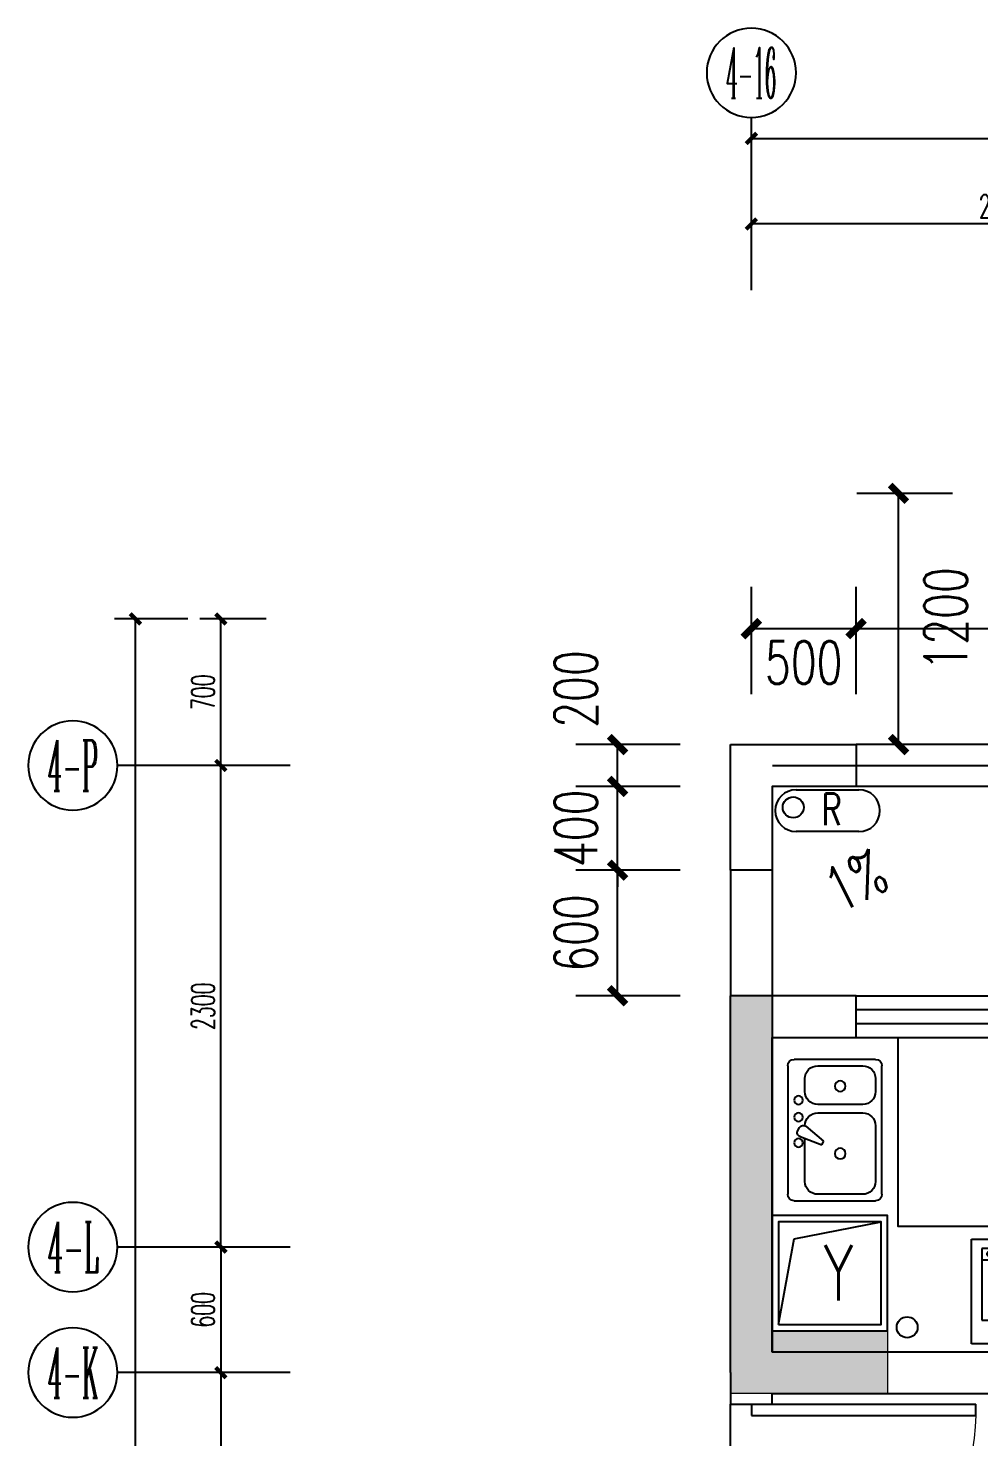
# Model space of a CAD drawing. Extents: x 184967 to 628822, y -100826 to 121332.
# Drawn here: x 315150 to 319690, y 40967 to 47696 of the extents above; entities that cross this region are included whole.
import ezdxf
from ezdxf.enums import TextEntityAlignment as Align

# ---------------------------------------------------------------- set-up
doc = ezdxf.new("R2010")
doc.units = 0
doc.header["$MEASUREMENT"] = 0
for name, color, linetype in [('1-涂料1', 251, 'Continuous'), ('AXIS_TEXT', 7, 'Continuous'), ('lvtry', 9, 'Continuous'), ('PS', 60, 'Continuous'), ('PUB_DIM', 3, 'Continuous'), ('pub_dim1', 190, 'Continuous'), ('PUB_TEXT', 7, 'Continuous'), ('TEXT', 7, 'Continuous'), ('VPIPE-废水', 31, 'TG_F'), ('VPIPE-给水', 3, 'TG_J'), ('WALL', 145, 'Continuous'), ('WINDOW', 141, 'Continuous'), ('热水器', 1, 'Continuous'), ('看线', 67, 'Continuous'), ('面积匡算', 1, 'Continuous')]:
    doc.layers.add(name, color=color, linetype=linetype)
doc.layers.add('4#6#-col-2F~31F$0$COLU', color=7, linetype='Continuous', lineweight=0)
doc.layers.add('4#6#-col-2F~31F$0$COLU_HATCH', color=251, linetype='Continuous', lineweight=0)
doc.styles.add('_TCH_AXIS', font='COMPLEX', dxfattribs={"bigfont": 'GBCBIG'})
doc.styles.add('_TCH_DIM', font='SIMPLEX', dxfattribs={"bigfont": 'GBCBIG'})
doc.styles.add('_TCH_DIM_T3', font='SIMPLEX', dxfattribs={"width": 0.705882, "bigfont": 'GBCBIG'})
doc.styles.add('COMPLEX', font='COMPLEX')
doc.styles.add('DIM_FONT', font='SIMPLEX.shx', dxfattribs={"width": 0.8})
doc.styles.add('TG_LINETYPE', font='GBXWXT', dxfattribs={"width": 0.7, "height": 3, "bigfont": 'GBCBIG'})
doc.styles.add('宋体', font='romans.shx', dxfattribs={"height": 2, "bigfont": 'gbcbig.shx'})
doc.styles.add('尺寸标注', font='txt.shx', dxfattribs={"width": 0.6, "height": 110})
doc.linetypes.add('TG_F', pattern='A,3,-0.34,["F",TG_LINETYPE,S=0.1,R=0,X=-0.2,Y=-0.08],0', length=3.34)
doc.linetypes.add('TG_J', pattern='A,3,-0.34,["J",TG_LINETYPE,S=0.1,R=0,X=-0.2,Y=-0.08],0', length=3.34)
doc.dimstyles.new('1-50', dxfattribs={"dimscale": 50, "dimtxt": 110, "dimasz": 1, "dimexe": 2, "dimexo": 2, "dimgap": 0.6, "dimtad": 1, "dimdec": 0, "dimrnd": 5, "dimtxsty": '尺寸标注', "dimblk": 'ARCHTICK', "dimcen": 2.5, "dimclrd": 251, "dimclre": 251, "dimclrt": 50, "dimadec": 0, "dimazin": 0, "dimtfac": 1, "dimtdec": 0, "dimtix": 1, "dimtmove": 2, "dimatfit": 3, "dimldrblk": 'DOT', "dimfxl": 0, "dimarcsym": 0})
doc.dimstyles.new('_TCH_ARCH&&80', dxfattribs={"dimtxt": 204, "dimasz": 80, "dimexe": 200, "dimexo": 240, "dimgap": 98, "dimtad": 1, "dimdec": 0, "dimzin": 0, "dimdsep": 46, "dimtxsty": '_TCH_DIM_T3', "dimblk": 'ARCHTICK', "dimcen": 0.09, "dimclrt": 7, "dimazin": 2, "dimtfac": 1, "dimtdec": 0, "dimtix": 1, "dimtmove": 2, "dimatfit": 3, "dimfxl": 0, "dimtolj": 1, "dimtzin": 0, "dimarcsym": 0})

# ---------------------------------------------------------------- blocks, each defined once
blk = doc.blocks.new('A$C59110635')
at = {"layer": 'lvtry', "ltscale": 10000}
for p, q in [((54.9, 539), (470, 620)), ((-20, 130), (54.9, 539))]:
    blk.add_line(p, q, dxfattribs=at)
for points in [[(-50, 100), (500, 100), (500, 650), (-50, 650)], [(-20, 130), (470, 130), (470, 620), (-20, 620)]]:
    blk.add_lwpolyline(points, close=True, dxfattribs=at)
at = {"layer": 'PUB_TEXT', "style": '宋体', "width": 0.7}
blk.add_text('Y', height=265.8, dxfattribs=at).set_placement((193.9, 243.8))
blk = doc.blocks.new('$plan$00001601')
at = {"layer": 'lvtry'}
for p, q in [((-350, 15.5, 0), (350, 15.5, 0)), ((-350, -484.5, 0), (-350, 15.5, 0)), ((350, 15.5, 0), (350, -484.5, 0)), ((-323.5, -97.6, 0), (-323.5, -440, 0)), ((299.3, -97.6, 0), (-323.5, -97.6, 0)), ((299.3, -440, 0), (299.3, -97.6, 0)), ((-323.5, -384.3, 0), (299.3, -384.3, 0)), ((-323.5, -440, 0), (299.3, -440, 0)), ((-290.9, -406.5, 0), (-290.8, -418.2, 0)), ((-215.7, -416, 0), (-280.4, -416, 0)), ((-280.4, -416, 0), (-280.4, -432.6, 0)), ((-280.4, -432.6, 0), (-215.7, -432.6, 0)), ((-215.7, -432.6, 0), (-215.7, -416, 0)), ((-199.1, -407.7, 0), (-199.1, -418.2, 0)), ((182.1, -406.5, 0), (182.2, -418.2, 0)), ((192.6, -416, 0), (192.6, -432.6, 0)), ((257.3, -416, 0), (192.6, -416, 0)), ((192.6, -432.6, 0), (257.3, -432.6, 0)), ((257.3, -432.6, 0), (257.3, -416, 0)), ((273.9, -407.7, 0), (273.9, -418.2, 0)), ((350, -484.5, 0), (-350, -484.5, 0))]:
    blk.add_line(p, q, dxfattribs=at)
for points in [[(-199.1, -407.7, 0.259034), (-201, -404.3, 0.076276), (-212.5, -399.3, 0.036515), (-226.1, -396.9, 0.026615), (-244.9, -395.9, 0.026615), (-263.8, -396.9, 0.036515), (-277.3, -399.3, 0.076276), (-288.9, -404.3, 0.259034), (-290.8, -407.7, 0.078462), (-290.6, -408.9, 0.056762)], [(273.9, -407.7, 0.259034), (272, -404.3, 0.076276), (260.5, -399.3, 0.036515), (246.9, -396.9, 0.026615), (228.1, -395.9, 0.026615), (209.2, -396.9, 0.036515), (195.7, -399.3, 0.076276), (184.1, -404.3, 0.259034), (182.2, -407.7, 0.078462), (182.4, -408.9, 0.056762)], [(-199.1, -418.2, 0.259034), (-201, -414.8, 0.076276), (-212.5, -409.9, 0.036515), (-226.1, -407.4, 0.026615), (-244.9, -406.4, 0.026615), (-263.8, -407.4, 0.036515), (-277.3, -409.9, 0.076276), (-288.9, -414.8, 0.259034), (-290.8, -418.2, 0.259034), (-288.9, -421.6, 0.056762), (-280.4, -425.6, 0.036515)], [(-215.7, -427.3, 0.008736), (-212.5, -426.6, 0.076276), (-201, -421.6, 0.259034), (-199.1, -418.2, 0.259034)], [(273.9, -418.2, 0.259034), (272, -414.8, 0.076276), (260.5, -409.9, 0.036515), (246.9, -407.4, 0.026615), (228.1, -406.4, 0.026615), (209.2, -407.4, 0.036515), (195.7, -409.9, 0.076276), (184.1, -414.8, 0.259034), (182.2, -418.2, 0.259034), (184.1, -421.6, 0.056762), (192.6, -425.6, 0.036515)], [(257.3, -427.3, 0.008736), (260.5, -426.6, 0.076276), (272, -421.6, 0.259034), (273.9, -418.2, 0.259034)]]:
    blk.add_lwpolyline(points, format="xyb", dxfattribs=at)
for centre, radius, start, end in [((-158.4, -243, 0), 82.5, 0.96398, 0), ((134.3, -243, 0), 82.5, 180, 179.03602), ((-158.4, -243, 0), 31.6, 0.65318, 0), ((134.3, -243, 0), 31.6, 180, 179.34682)]:
    blk.add_arc(centre, radius, start, end, dxfattribs=at)
blk = doc.blocks.new('R')
at = {"layer": '热水器'}
for points in [[(394599.3, -34606.2), (394899.3, -34606.2)], [(394899.3, -34806.2), (394599.3, -34806.2)]]:
    blk.add_lwpolyline(points, dxfattribs=at)
for centre, start, end in [((394599.3, -34706.2), 90, 270), ((394899.3, -34706.2), 270, 90)]:
    blk.add_arc(centre, 100, start, end, dxfattribs=at)
at = {"layer": '热水器', "style": '宋体', "width": 0.7}
blk.add_text('R', height=151.9, dxfattribs=at).set_placement((394721.3, -34776.2))
blk = doc.blocks.new('M_E25ESP')
at = {"layer": 'lvtry'}
for p, q in [((30.7, 337.5), (419.3, 337.5)), ((0, -306.8), (0, 306.8)), ((358, 306.8), (143.2, 306.8)), ((450, 306.8), (450, -306.8)), ((81.8, 245.5), (81.8, 40)), ((419.3, -20.5), (419.3, 245.5)), ((58.9, 31.4), (162.5, 70.2)), ((162.5, 70.2), (172.8, 52.5)), ((48.4, 2), (56.6, -12.3)), ((172.8, 52.5), (87.3, -17.8)), ((143.2, -81.8), (358, -81.8)), ((358, -122.7), (143.2, -122.7)), ((81.8, -184.1), (81.8, -245.5)), ((419.3, -245.5), (419.3, -184.1)), ((143.2, -306.8), (358, -306.8)), ((419.3, -337.5), (30.7, -337.5))]:
    blk.add_line(p, q, dxfattribs=at)
for centre, radius in [((250.6, 112.5), 25.6), ((51.1, 61.4), 20.5), ((51.1, -61.4), 20.5), ((51.1, -143.2), 20.5), ((250.6, -209.7), 25.6)]:
    blk.add_circle(centre, radius, dxfattribs=at)
for centre, radius, start, end in [((30.7, 306.8), 30.7, 90, 180), ((419.3, 306.8), 30.7, 0, 90), ((143.2, 245.5), 61.4, 90, 180), ((358, 245.5), 61.4, 0, 90), ((66.1, 12.3), 20.5, 110.53768, 210), ((74.3, -2), 20.5, 210, 309.46232), ((143.2, -20.5), 61.4, 180, 270), ((358, -20.5), 61.4, 270, 0), ((143.2, -184.1), 61.4, 90, 180), ((358, -184.1), 61.4, 0, 90), ((143.2, -245.5), 61.4, 180, 270), ((358, -245.5), 61.4, 270, 0), ((30.7, -306.8), 30.7, 180, 270), ((419.3, -306.8), 30.7, 270, 0)]:
    blk.add_arc(centre, radius, start, end, dxfattribs=at)
at = {"layer": 'lvtry', "style": 'DIM_FONT', "width": 0.8, "flags": 9}
for tag in ['YSIZE', 'XSIZE']:
    blk.add_attdef(tag, (0, 0), '', height=0.5, dxfattribs=at)
blk = doc.blocks.new('$WINLIB2D$00000001')
at = {"color": 0}
for points in [[(-0.5, 0.5), (-0.5, -0.5)], [(-0.5, 0.5), (0.5, 0.5)], [(0.5, -0.5), (0.5, 0.5)], [(0.5, 0.1667), (-0.5, 0.1667)], [(0.5, -0.1667), (-0.5, -0.1667)], [(-0.5, -0.5), (0.5, -0.5)]]:
    blk.add_lwpolyline(points, dxfattribs=at)
blk = doc.blocks.new('$DorLib2D$00000001')
for p, q in [((0.45, 0.975), (0.5, 0.975)), ((0.45, 0), (0.45, 0.975)), ((0.5, 0), (0.5, 0.975)), ((0.5, 0), (0.45, 0))]:
    blk.add_line(p, q)
at = {"lineweight": 13}
blk.add_arc((0.475, 0), 0.975, 91.46928, 180, dxfattribs=at)
blk = doc.blocks.new('_ArchTick')
at = {"color": 0, "linetype": 'ByBlock', "const_width": 0.4}
blk.add_lwpolyline([(-0.5, -0.5), (0.5, 0.5)], dxfattribs=at)
blk = doc.blocks.new('*D567')
at = {"layer": 'Defpoints', "color": 0, "transparency": 16777216}
for p in [(1100, -646.2), (-700, -1200), (1100, -1200)]:
    blk.add_point(p, dxfattribs=at)
at = {"layer": 'pub_dim1', "color": 0, "lineweight": -2, "transparency": 16777216}
for p, q in [((-700, -960), (-700, -446.2)), ((1100, -960), (1100, -446.2)), ((-700, -646.2), (132.4, -646.2)), ((1100, -646.2), (808.4, -646.2))]:
    blk.add_line(p, q, dxfattribs=at)
at = {"layer": 'pub_dim1', "color": 0, "lineweight": -2, "transparency": 16777216, "xscale": 80, "yscale": 80, "zscale": 80, "rotation": 180}
blk.add_blockref('_ArchTick', (-700, -646.2), dxfattribs=at)
at = {"layer": 'pub_dim1', "color": 0, "lineweight": -2, "transparency": 16777216, "xscale": 80, "yscale": 80, "zscale": 80}
blk.add_blockref('_ArchTick', (1100, -646.2), dxfattribs=at)
at = {"layer": 'pub_dim1', "color": 7, "transparency": 16777216, "insert": (470.4, -783.4), "char_height": 204, "attachment_point": 5, "style": '_TCH_DIM_T3'}
blk.add_mtext('\\A1;1800', dxfattribs=at)
blk = doc.blocks.new('*D568')
at = {"layer": 'Defpoints', "color": 0, "transparency": 16777216}
for p in [(-700, -646.2), (-1200, -1200), (-700, -1200)]:
    blk.add_point(p, dxfattribs=at)
at = {"layer": 'pub_dim1', "color": 0, "lineweight": -2, "transparency": 16777216}
for p, q in [((-1200, -960), (-1200, -446.2)), ((-700, -960), (-700, -446.2)), ((-1200, -646.2), (-700, -646.2))]:
    blk.add_line(p, q, dxfattribs=at)
at = {"layer": 'pub_dim1', "color": 0, "lineweight": -2, "transparency": 16777216, "xscale": 80, "yscale": 80, "zscale": 80, "rotation": 180}
blk.add_blockref('_ArchTick', (-1200, -646.2), dxfattribs=at)
at = {"layer": 'pub_dim1', "color": 0, "lineweight": -2, "transparency": 16777216, "xscale": 80, "yscale": 80, "zscale": 80}
blk.add_blockref('_ArchTick', (-700, -646.2), dxfattribs=at)
at = {"layer": 'pub_dim1', "color": 7, "transparency": 16777216, "insert": (-950, -808.4), "char_height": 204, "attachment_point": 5, "style": '_TCH_DIM_T3'}
blk.add_mtext('\\A1;500', dxfattribs=at)
blk = doc.blocks.new('*D569')
at = {"layer": 'Defpoints', "color": 0, "transparency": 16777216}
for p in [(-1838.9, -1800), (-1300, -1800), (-1300, -2400)]:
    blk.add_point(p, dxfattribs=at)
at = {"layer": 'pub_dim1', "color": 0, "lineweight": -2, "transparency": 16777216}
for p, q in [((-1540, -1800), (-2038.9, -1800)), ((-1838.9, -2400), (-1838.9, -1800)), ((-1540, -2400), (-2038.9, -2400))]:
    blk.add_line(p, q, dxfattribs=at)
at = {"layer": 'pub_dim1', "color": 0, "lineweight": -2, "transparency": 16777216, "xscale": 80, "yscale": 80, "zscale": 80}
for p, rotation in [((-1838.9, -1800), 90), ((-1838.9, -2400), 270)]:
    blk.add_blockref('_ArchTick', p, dxfattribs=dict(at, rotation=rotation))
at = {"layer": 'pub_dim1', "color": 7, "transparency": 16777216, "insert": (-2038.9, -2100), "char_height": 204, "attachment_point": 5, "rotation": 90, "style": '_TCH_DIM_T3'}
blk.add_mtext('\\A1;600', dxfattribs=at)
blk = doc.blocks.new('*D570')
at = {"layer": 'Defpoints', "color": 0, "transparency": 16777216}
for p in [(-1838.9, -1400), (-1300, -1400), (-1300, -1800)]:
    blk.add_point(p, dxfattribs=at)
at = {"layer": 'pub_dim1', "color": 0, "lineweight": -2, "transparency": 16777216}
for p, q in [((-1838.9, -1400), (-1838.9, -1320)), ((-1540, -1400), (-2038.9, -1400)), ((-1838.9, -1800), (-1838.9, -1400)), ((-1540, -1800), (-2038.9, -1800)), ((-1838.9, -1800), (-1838.9, -1880))]:
    blk.add_line(p, q, dxfattribs=at)
at = {"layer": 'pub_dim1', "color": 0, "lineweight": -2, "transparency": 16777216, "xscale": 80, "yscale": 80, "zscale": 80}
for p, rotation in [((-1838.9, -1400), 270), ((-1838.9, -1800), 90)]:
    blk.add_blockref('_ArchTick', p, dxfattribs=dict(at, rotation=rotation))
at = {"layer": 'pub_dim1', "color": 7, "transparency": 16777216, "insert": (-2038.9, -1600), "char_height": 204, "attachment_point": 5, "rotation": 90, "style": '_TCH_DIM_T3'}
blk.add_mtext('\\A1;400', dxfattribs=at)
blk = doc.blocks.new('*D571')
at = {"layer": 'Defpoints', "color": 0, "transparency": 16777216}
for p in [(-1838.9, -1200), (-1300, -1200), (-1300, -1400)]:
    blk.add_point(p, dxfattribs=at)
at = {"layer": 'pub_dim1', "color": 0, "lineweight": -2, "transparency": 16777216}
for p, q in [((-1540, -1200), (-2038.9, -1200)), ((-1838.9, -1400), (-1838.9, -1200)), ((-1540, -1400), (-2038.9, -1400))]:
    blk.add_line(p, q, dxfattribs=at)
at = {"layer": 'pub_dim1', "color": 0, "lineweight": -2, "transparency": 16777216, "xscale": 80, "yscale": 80, "zscale": 80}
for p, rotation in [((-1838.9, -1200), 90), ((-1838.9, -1400), 270)]:
    blk.add_blockref('_ArchTick', p, dxfattribs=dict(at, rotation=rotation))
at = {"layer": 'pub_dim1', "color": 7, "transparency": 16777216, "insert": (-2038.9, -934.9), "char_height": 204, "attachment_point": 5, "rotation": 90, "style": '_TCH_DIM_T3'}
blk.add_mtext('\\A1;200', dxfattribs=at)
blk = doc.blocks.new('*D597')
at = {"layer": 'Defpoints', "color": 0, "transparency": 16777216}
for p in [(-497, 0), (0, 0), (0, -1200)]:
    blk.add_point(p, dxfattribs=at)
at = {"layer": 'pub_dim1', "color": 0, "lineweight": -2, "transparency": 16777216}
for p, q in [((-240, 0), (-697, 0)), ((-497, -1200), (-497, 0)), ((-240, -1200), (-697, -1200))]:
    blk.add_line(p, q, dxfattribs=at)
at = {"layer": 'pub_dim1', "color": 0, "lineweight": -2, "transparency": 16777216, "xscale": 80, "yscale": 80, "zscale": 80}
for p, rotation in [((-497, 0), 90), ((-497, -1200), 270)]:
    blk.add_blockref('_ArchTick', p, dxfattribs=dict(at, rotation=rotation))
at = {"layer": 'pub_dim1', "color": 7, "transparency": 16777216, "insert": (-272, -600), "char_height": 204, "attachment_point": 5, "rotation": 90, "style": '_TCH_DIM_T3'}
blk.add_mtext('\\A1;1200', dxfattribs=at)
blk = doc.blocks.new('*D671')
at = {"layer": 'Defpoints', "color": 0, "linetype": 'ByBlock', "transparency": 16777216}
for p in [(331603.7, 47169.3), (318603.7, 46444.1), (331603.7, 46444.1)]:
    blk.add_point(p, dxfattribs=at)
at = {"layer": 'PUB_DIM', "color": 251, "lineweight": -2, "transparency": 16777216}
for p, q in [((318603.7, 46919.3), (318603.7, 47269.3)), ((331603.7, 46919.3), (331603.7, 47269.3)), ((318603.7, 47169.3), (331603.7, 47169.3))]:
    blk.add_line(p, q, dxfattribs=at)
at = {"layer": 'PUB_DIM', "color": 251, "linetype": 'ByBlock', "lineweight": -2, "transparency": 16777216, "xscale": 50, "yscale": 50, "zscale": 50, "rotation": 180}
blk.add_blockref('_ArchTick', (318603.7, 47169.3), dxfattribs=at)
at = {"layer": 'PUB_DIM', "color": 251, "linetype": 'ByBlock', "lineweight": -2, "transparency": 16777216, "xscale": 50, "yscale": 50, "zscale": 50}
blk.add_blockref('_ArchTick', (331603.7, 47169.3), dxfattribs=at)
at = {"layer": 'PUB_DIM', "color": 50, "linetype": 'ByBlock', "transparency": 16777216, "insert": (325103.7, 47254.3), "char_height": 110, "attachment_point": 5, "style": '尺寸标注'}
blk.add_mtext('13000', dxfattribs=at)
blk = doc.blocks.new('_Dot')
at = {"color": 0, "linetype": 'ByBlock', "lineweight": -2}
blk.add_line((-0.5, 0), (-1, 0), dxfattribs=at)
at = {"color": 0, "linetype": 'ByBlock', "const_width": 0.5}
blk.add_lwpolyline([(-0.25, 0, 1), (0.25, 0, 1)], format="xyb", close=True, dxfattribs=at)
blk = doc.blocks.new('*D670')
at = {"layer": 'Defpoints', "color": 0, "linetype": 'ByBlock', "transparency": 16777216}
for p in [(318603.7, 46760.4), (318603.7, 46444.1), (321003.7, 46444.1)]:
    blk.add_point(p, dxfattribs=at)
at = {"layer": 'PUB_DIM', "color": 251, "lineweight": -2, "transparency": 16777216}
for p, q in [((318603.7, 46544.1), (318603.7, 46860.4)), ((321003.7, 46544.1), (321003.7, 46860.4)), ((321003.7, 46760.4), (318603.7, 46760.4))]:
    blk.add_line(p, q, dxfattribs=at)
at = {"layer": 'PUB_DIM', "color": 251, "linetype": 'ByBlock', "lineweight": -2, "transparency": 16777216, "xscale": 50, "yscale": 50, "zscale": 50, "rotation": 180}
blk.add_blockref('_ArchTick', (318603.7, 46760.4), dxfattribs=at)
at = {"layer": 'PUB_DIM', "color": 251, "linetype": 'ByBlock', "lineweight": -2, "transparency": 16777216, "xscale": 50, "yscale": 50, "zscale": 50}
blk.add_blockref('_ArchTick', (321003.7, 46760.4), dxfattribs=at)
at = {"layer": 'PUB_DIM', "color": 50, "linetype": 'ByBlock', "transparency": 16777216, "insert": (319803.7, 46845.4), "char_height": 110, "attachment_point": 5, "style": '尺寸标注'}
blk.add_mtext('2400', dxfattribs=at)
blk = doc.blocks.new('_AXISO')
blk.add_circle((0, 0), 0.5)
at = {"layer": 'AXIS_TEXT', "style": 'COMPLEX', "width": 1.041667}
blk.add_attdef('A', text='', height=0.56, dxfattribs=at).set_placement((-0.25, -0.28), (0.25, -0.28), align=Align.FIT)
blk = doc.blocks.new('*D689')
at = {"layer": 'Defpoints', "color": 0, "linetype": 'ByBlock', "transparency": 16777216}
for p in [(315662.4, 44873.7), (316401.5, 44873.7), (316401.5, 33973.8)]:
    blk.add_point(p, dxfattribs=at)
at = {"layer": 'PUB_DIM', "color": 251, "lineweight": -2, "transparency": 16777216}
for p, q in [((315912.4, 44873.7), (315562.4, 44873.7)), ((315662.4, 33973.8), (315662.4, 44873.7)), ((315912.4, 33973.8), (315562.4, 33973.8))]:
    blk.add_line(p, q, dxfattribs=at)
at = {"layer": 'PUB_DIM', "color": 251, "linetype": 'ByBlock', "lineweight": -2, "transparency": 16777216, "xscale": 50, "yscale": 50, "zscale": 50}
for p, rotation in [((315662.4, 44873.7), 90), ((315662.4, 33973.8), 270)]:
    blk.add_blockref('_ArchTick', p, dxfattribs=dict(at, rotation=rotation))
at = {"layer": 'PUB_DIM', "color": 50, "linetype": 'ByBlock', "transparency": 16777216, "insert": (315577.4, 39423.8), "char_height": 110, "attachment_point": 5, "rotation": 90, "style": '尺寸标注'}
blk.add_mtext('10900', dxfattribs=at)
blk = doc.blocks.new('*D690')
at = {"layer": 'Defpoints', "color": 0, "linetype": 'ByBlock', "transparency": 16777216}
for p in [(316070.2, 44873.7), (316386.5, 44873.7), (316386.5, 44173.7)]:
    blk.add_point(p, dxfattribs=at)
at = {"layer": 'PUB_DIM', "color": 251, "lineweight": -2, "transparency": 16777216}
for p, q in [((316286.5, 44873.7), (315970.2, 44873.7)), ((316070.2, 44173.7), (316070.2, 44873.7)), ((316286.5, 44173.7), (315970.2, 44173.7))]:
    blk.add_line(p, q, dxfattribs=at)
at = {"layer": 'PUB_DIM', "color": 251, "linetype": 'ByBlock', "lineweight": -2, "transparency": 16777216, "xscale": 50, "yscale": 50, "zscale": 50}
for p, rotation in [((316070.2, 44873.7), 90), ((316070.2, 44173.7), 270)]:
    blk.add_blockref('_ArchTick', p, dxfattribs=dict(at, rotation=rotation))
at = {"layer": 'PUB_DIM', "color": 50, "linetype": 'ByBlock', "transparency": 16777216, "insert": (315985.2, 44523.7), "char_height": 110, "attachment_point": 5, "rotation": 90, "style": '尺寸标注'}
blk.add_mtext('700', dxfattribs=at)
blk = doc.blocks.new('*D691')
at = {"layer": 'Defpoints', "color": 0, "linetype": 'ByBlock', "transparency": 16777216}
for p in [(316401.5, 41873.7), (316070.2, 41273.7), (316386.5, 41273.7)]:
    blk.add_point(p, dxfattribs=at)
at = {"layer": 'PUB_DIM', "color": 251, "lineweight": -2, "transparency": 16777216}
for p, q in [((316301.5, 41873.7), (315970.2, 41873.7)), ((316070.2, 41873.7), (316070.2, 41273.7)), ((316286.5, 41273.7), (315970.2, 41273.7))]:
    blk.add_line(p, q, dxfattribs=at)
at = {"layer": 'PUB_DIM', "color": 251, "linetype": 'ByBlock', "lineweight": -2, "transparency": 16777216, "xscale": 50, "yscale": 50, "zscale": 50}
for p, rotation in [((316070.2, 41873.7), 90), ((316070.2, 41273.7), 270)]:
    blk.add_blockref('_ArchTick', p, dxfattribs=dict(at, rotation=rotation))
at = {"layer": 'PUB_DIM', "color": 50, "linetype": 'ByBlock', "transparency": 16777216, "insert": (315985.2, 41573.7), "char_height": 110, "attachment_point": 5, "rotation": 90, "style": '尺寸标注'}
blk.add_mtext('600', dxfattribs=at)
blk = doc.blocks.new('*D692')
at = {"layer": 'Defpoints', "color": 0, "linetype": 'ByBlock', "transparency": 16777216}
for p in [(316386.5, 41273.7), (316070.2, 39873.7), (316401.5, 39873.7)]:
    blk.add_point(p, dxfattribs=at)
at = {"layer": 'PUB_DIM', "color": 251, "lineweight": -2, "transparency": 16777216}
for p, q in [((316286.5, 41273.7), (315970.2, 41273.7)), ((316070.2, 41273.7), (316070.2, 39873.7)), ((316301.5, 39873.7), (315970.2, 39873.7))]:
    blk.add_line(p, q, dxfattribs=at)
at = {"layer": 'PUB_DIM', "color": 251, "linetype": 'ByBlock', "lineweight": -2, "transparency": 16777216, "xscale": 50, "yscale": 50, "zscale": 50}
for p, rotation in [((316070.2, 41273.7), 90), ((316070.2, 39873.7), 270)]:
    blk.add_blockref('_ArchTick', p, dxfattribs=dict(at, rotation=rotation))
at = {"layer": 'PUB_DIM', "color": 50, "linetype": 'ByBlock', "transparency": 16777216, "insert": (315985.2, 40573.7), "char_height": 110, "attachment_point": 5, "rotation": 90, "style": '尺寸标注'}
blk.add_mtext('1400', dxfattribs=at)
blk = doc.blocks.new('*D696')
at = {"layer": 'Defpoints', "color": 0, "linetype": 'ByBlock', "transparency": 16777216}
for p in [(316070.2, 44173.7), (316371.5, 44173.7), (316401.5, 41873.7)]:
    blk.add_point(p, dxfattribs=at)
at = {"layer": 'PUB_DIM', "color": 251, "lineweight": -2, "transparency": 16777216}
for p, q in [((316271.5, 44173.7), (315970.2, 44173.7)), ((316070.2, 41873.7), (316070.2, 44173.7)), ((316301.5, 41873.7), (315970.2, 41873.7))]:
    blk.add_line(p, q, dxfattribs=at)
at = {"layer": 'PUB_DIM', "color": 251, "linetype": 'ByBlock', "lineweight": -2, "transparency": 16777216, "xscale": 50, "yscale": 50, "zscale": 50}
for p, rotation in [((316070.2, 44173.7), 90), ((316070.2, 41873.7), 270)]:
    blk.add_blockref('_ArchTick', p, dxfattribs=dict(at, rotation=rotation))
at = {"layer": 'PUB_DIM', "color": 50, "linetype": 'ByBlock', "transparency": 16777216, "insert": (315985.2, 43023.7), "char_height": 110, "attachment_point": 5, "rotation": 90, "style": '尺寸标注'}
blk.add_mtext('2300', dxfattribs=at)
blk = doc.blocks.new('C')
at = {"layer": '1-涂料1'}
blk.add_lwpolyline([(4000, -1200), (4000, -150), (150, -150), (150, -1400), (-700, -1400), (-700, -1400), (-1100, -1400), (-1100, -2400), (-1100, -4100), (1250, -4100), (1250, -2600), (1100, -2600), (1100, -1200)], close=True, dxfattribs=at)
at = {"layer": 'lvtry'}
blk.add_lwpolyline([(-500, -2600), (-500, -3500), (733, -3500), (733, -4100)], dxfattribs=at)
at = {"layer": 'PS'}
blk.add_lwpolyline([(-777.1, -2054.6, 0, 0, 0), (-489.5, -1911.2, 80, 0, 0), (-221, -1777.3, 0, 0, 0)], format="xyseb", dxfattribs=at)
at = {"layer": 'WALL'}
for p, q in [((-1300, -4200), (-1300, -2400)), ((-1300, -4200), (-1300, -2400)), ((-700, -2400), (-1300, -2400)), ((-700, -2600), (-700, -2400)), ((-1100, -4100), (-1100, -2600)), ((-1100, -4100), (-1100, -2600)), ((-1100, -2600), (-700, -2600)), ((-1100, -4100), (-550, -4100)), ((-1100, -4100), (1250, -4100)), ((-1300, -4200), (-1300, -4350)), ((-1100, -4300), (1350, -4300)), ((-1100, -4350), (-1100, -4300)), ((-1300, -4350), (-1100, -4350))]:
    blk.add_line(p, q, dxfattribs=at)
blk.add_lwpolyline([(-1300, -1200), (-700, -1200), (-700, -1400), (-1100, -1400), (-1100, -1800), (-1300, -1800), (-1300, -1200)], dxfattribs=at)
at = {"layer": 'WINDOW'}
blk.add_line((-1300, -5450), (-1300, -4350), dxfattribs=at)
at = {"layer": '看线'}
for p, q in [((150, -1200), (-700, -1200)), ((150, -1400), (-700, -1400))]:
    blk.add_line(p, q, dxfattribs=at)
for points in [[(-1300, -1800), (-1300, -2400)], [(-1100, -1800), (-1100, -2400)]]:
    blk.add_lwpolyline(points, dxfattribs=at)
at = {"layer": 'lvtry', "xscale": -1, "rotation": 180}
blk.add_blockref('M_E25ESP', (-1026.3, -3041.3), dxfattribs=at)
at = {"layer": 'lvtry'}
blk.add_blockref('A$C59110635', (-1050, -4100), dxfattribs=at)
at = {"layer": 'lvtry', "extrusion": (0, 0, -1), "xscale": -1, "zscale": -1, "rotation": 180}
blk.add_blockref('$plan$00001601', (-200.6, -4046.9, 0), dxfattribs=at)
at = {"layer": 'TEXT'}
blk.add_blockref('R', (-395585.4, 33190.5), dxfattribs=at)
at = {"layer": 'WINDOW'}
for name, p, xscale, yscale, zscale, rotation in [('$WINLIB2D$00000001', (-200, -2500), -1000, 200, -1000, 180), ('$DorLib2D$00000001', (-1200, -4900), 1100, -1100, 1100, 90)]:
    blk.add_blockref(name, p, dxfattribs=dict(at, xscale=xscale, yscale=yscale, zscale=zscale, rotation=rotation))
at = {"layer": 'PUB_TEXT', "style": '_TCH_DIM', "width": 0.705882}
blk.add_text('1%', height=212.5, rotation=26.51049, dxfattribs=at).set_placement((-781, -2007.7))
at = {"layer": 'pub_dim1'}
for base, p1, p2, angle, text, picture, middle in [((-497, 0), (0, -1200), (0, 0), 90, '1200', '*D597', (-272, -600)), ((-700, -646.2), (-1200, -1200), (-700, -1200), 0, '500', '*D568', (-950, -808.4)), ((1100, -646.2), (-700, -1200), (1100, -1200), 0, '1800', '*D567', (470.4, -783.4)), ((-1838.9, -1200), (-1300, -1400), (-1300, -1200), 90, '200', '*D571', (-2038.9, -934.9))]:
    dim = blk.add_linear_dim(base=base, p1=p1, p2=p2, angle=angle, text=text, dimstyle='_TCH_ARCH&&80', dxfattribs=at)
    dim.commit()
    dim.dimension.update_dxf_attribs({"geometry": picture, "text_midpoint": middle, "dimtype": 129})
for p1, p2, text, picture, middle in [((-1300, -1800), (-1300, -1400), '400', '*D570', (-2038.9, -1600)), ((-1300, -2400), (-1300, -1800), '600', '*D569', (-2038.9, -2100))]:
    dim = blk.add_aligned_dim(p1=p1, p2=p2, distance=538.9, text=text, dimstyle='_TCH_ARCH&&80', dxfattribs=at)
    dim.commit()
    dim.dimension.update_dxf_attribs({"geometry": picture, "text_midpoint": middle})

msp = doc.modelspace()

# ---------------------------------------------------------------- hatches: boundary and pattern name
at = {"layer": '4#6#-col-2F~31F$0$COLU_HATCH'}
msp.add_hatch(color=252, dxfattribs=at).paths.add_polyline_path([(318703.7, 43073.7), (318703.7, 41473.7), (319253.7, 41473.7), (319253.7, 41173.7), (318503.7, 41173.7), (318503.7, 43073.7)])

# ---------------------------------------------------------------- linework, layer by layer
at = {"layer": '4#6#-col-2F~31F$0$COLU', "color": 6}
msp.add_lwpolyline([(318703.7, 43073.7), (318703.7, 41473.7), (319253.7, 41473.7), (319253.7, 41173.7), (318503.7, 41173.7), (318503.7, 43073.7)], close=True, dxfattribs=at)
at = {"layer": 'PUB_DIM', "linetype": 'ByBlock'}
for p, q in [((318603.7, 46444.1), (318603.7, 47269)), ((316401.5, 44173.7), (315576.6, 44173.7)), ((316401.5, 41873.7), (315576.6, 41873.7)), ((316401.5, 41273.7), (315576.6, 41273.7))]:
    msp.add_line(p, q, dxfattribs=at)
at = {"layer": 'VPIPE-废水', "linetype": 'Continuous'}
msp.add_circle((318803.7, 43973.7), 50, dxfattribs=at)
at = {"layer": 'VPIPE-给水', "linetype": 'Continuous'}
msp.add_circle((319347.8, 41490.4), 50, dxfattribs=at)
at = {"layer": '面积匡算'}
msp.add_lwpolyline([(318703.9, 44173.7), (319853.7, 44173.7), (319853.7, 45423.7), (323953.7, 45423.7), (323953.7, 44773.7)], dxfattribs=at)

# ---------------------------------------------------------------- block references
at = {"layer": 'PUB_DIM', "linetype": 'ByBlock'}
ref = msp.add_blockref('_AXISO', (318603.7, 47482.3), dxfattribs=dict(at, xscale=-426.6560000000001, yscale=426.6560000000001, zscale=426.6560000000001))
ref.add_attrib('A', '4-16', dxfattribs={"layer": 'AXIS_TEXT', "height": 241.35, "style": '_TCH_AXIS', "width": 0.276316}).set_placement((318483, 47361.6), (318724.4, 47361.6), align=Align.FIT)
ref = msp.add_blockref('_AXISO', (315363.3, 44173.7), dxfattribs=dict(at, xscale=-426.6560000000001, yscale=426.6560000000001, zscale=426.6560000000001))
ref.add_attrib('A', '4-P', dxfattribs={"layer": 'AXIS_TEXT', "height": 241.35, "style": '_TCH_AXIS', "width": 0.328125}).set_placement((315242.6, 44053.1), (315484, 44053.1), align=Align.FIT)
ref = msp.add_blockref('_AXISO', (315363.3, 41873.7), dxfattribs=dict(at, xscale=-426.6560000000001, yscale=426.6560000000001, zscale=426.6560000000001))
ref.add_attrib('A', '4-L', dxfattribs={"layer": 'AXIS_TEXT', "height": 241.35, "style": '_TCH_AXIS', "width": 0.33871}).set_placement((315242.6, 41753.1), (315484, 41753.1), align=Align.FIT)
ref = msp.add_blockref('_AXISO', (315363.3, 41273.7), dxfattribs=dict(at, xscale=-426.6560000000001, yscale=426.6560000000001, zscale=426.6560000000001))
ref.add_attrib('A', '4-K', dxfattribs={"layer": 'AXIS_TEXT', "height": 241.35, "style": '_TCH_AXIS', "width": 0.318182}).set_placement((315242.6, 41153.1), (315484, 41153.1), align=Align.FIT)
at = {"layer": 'WALL'}
msp.add_blockref('C', (319803.7, 45473.7), dxfattribs=at)

# ---------------------------------------------------------------- dimensions: what is measured, and where the dimension line sits
at = {"layer": 'PUB_DIM', "linetype": 'ByBlock'}
for p1, p2, distance, picture, middle in [((318603.7, 46444.1), (331603.7, 46444.1), 725.2, '*D671', (325103.7, 47254.3)), ((316401.5, 33973.8), (316401.5, 44873.7), 739.1, '*D689', (315577.4, 39423.8)), ((316386.5, 44173.7), (316386.5, 44873.7), 316.3, '*D690', (315985.2, 44523.7))]:
    dim = msp.add_aligned_dim(p1=p1, p2=p2, distance=distance, dimstyle='1-50', override={"dimfxl": 5, "dimfxlon": 1}, dxfattribs=at)
    dim.commit()
    dim.dimension.update_dxf_attribs({"geometry": picture, "text_midpoint": middle})
for base, p1, p2, angle, picture, middle in [((318603.7, 46760.4), (321003.7, 46444.1), (318603.7, 46444.1), 180, '*D670', (319803.7, 46845.4)), ((316070.2, 44173.7), (316401.5, 41873.7), (316371.5, 44173.7), 270, '*D696', (315985.2, 43023.7)), ((316070.2, 41273.7), (316401.5, 41873.7), (316386.5, 41273.7), 270, '*D691', (315985.2, 41573.7)), ((316070.2, 39873.7), (316386.5, 41273.7), (316401.5, 39873.7), 270, '*D692', (315985.2, 40573.7))]:
    dim = msp.add_linear_dim(base=base, p1=p1, p2=p2, angle=angle, dimstyle='1-50', override={"dimfxl": 5, "dimfxlon": 1}, dxfattribs=at)
    dim.commit()
    dim.dimension.update_dxf_attribs({"geometry": picture, "text_midpoint": middle})

doc.saveas('drawing.dxf')
